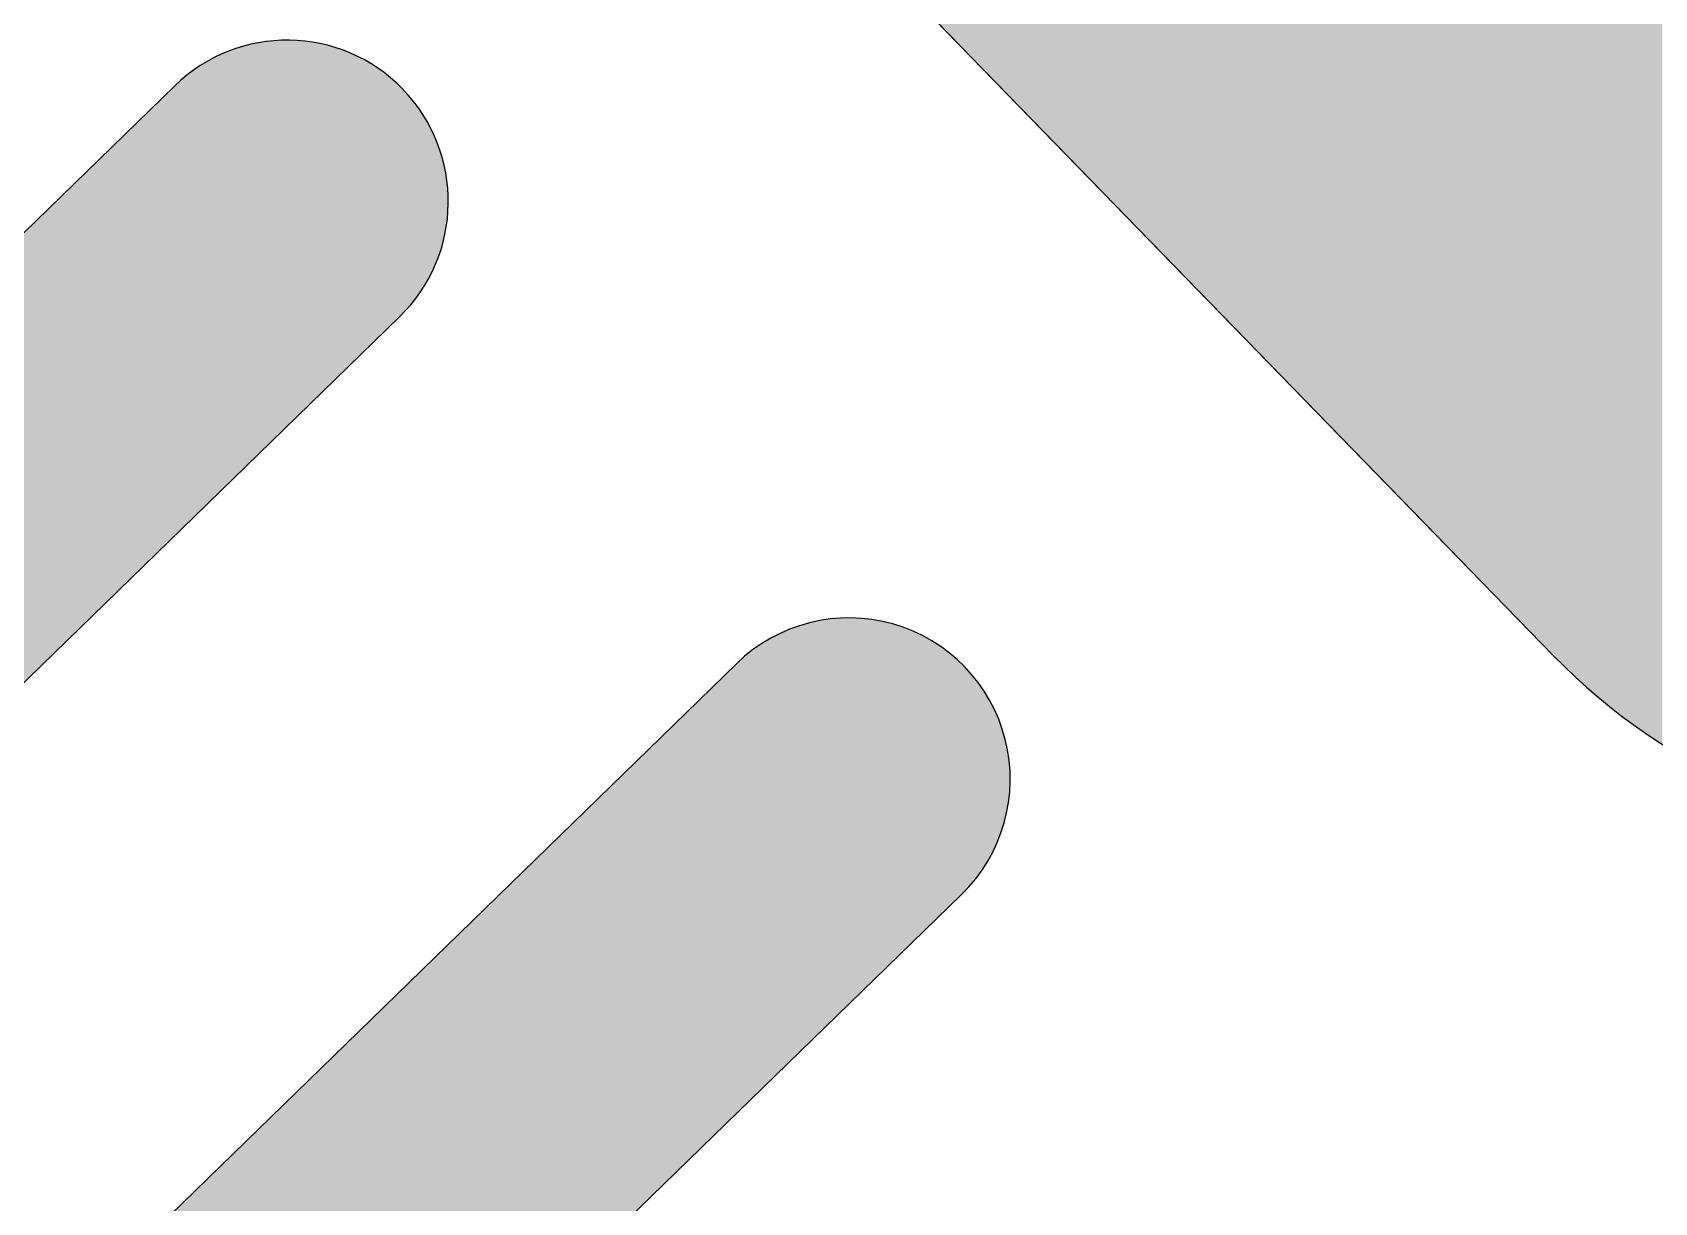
# Model space of a CAD drawing. Extents: x 39521 to 39941, y -9225 to -8631.
# Drawn here: x 39684.1906 to 39684.4926, y -9077.8748 to -9077.6571 of the extents above; entities that cross this region are included whole.
import ezdxf

# ---------------------------------------------------------------- set-up
doc = ezdxf.new("R2010")
doc.units = 0
doc.header["$LTSCALE"] = 7
doc.header["$MEASUREMENT"] = 0
doc.layers.add('D', color=2, linetype='CONTINUOUS')
doc.layers.add('DWG', color=7, linetype='CONTINUOUS')

msp = doc.modelspace()

# ---------------------------------------------------------------- linework, layer by layer
at = {"layer": 'D'}
msp.add_line((39684.30059, -9077.59504), (39684.45874, -9077.7576), dxfattribs=at)
for points in [[(39684.44807, -9077.42139, 0.999975), (39684.28551, -9077.57954), (39684.47382, -9077.7731, 0.414214), (39684.63418, -9077.7753), (39685.04644, -9078.19904, 1), (39685.12772, -9078.11996), (39684.44807, -9077.42139)], [(39684.25898, -9077.71002, 1), (39684.21714, -9077.66702), (39684.06465, -9077.81538, 1), (39684.10649, -9077.85839), (39684.25898, -9077.71002)], [(39684.36358, -9077.81754, 1), (39684.32174, -9077.77453), (39684.16925, -9077.9229, 1), (39684.21109, -9077.9659), (39684.36358, -9077.81754)]]:
    msp.add_lwpolyline(points, format="xyb", dxfattribs=at)
for radius in [0.74, 0.68]:
    msp.add_circle((39684.66468, -9077.85148), radius, dxfattribs=at)
for points in [[(39684.36248, -9077.65866), (39684.35955, -9077.3873), (39684.36248, -9077.38715)], [(39684.35955, -9077.65564), (39684.35955, -9077.3873), (39684.36248, -9077.65866)], [(39684.36541, -9077.66167), (39684.36248, -9077.38715), (39684.36541, -9077.38708)], [(39684.36248, -9077.65866), (39684.36248, -9077.38715), (39684.36541, -9077.66167)], [(39684.36835, -9077.66469), (39684.36541, -9077.38708), (39684.36835, -9077.38708)], [(39684.36541, -9077.66167), (39684.36541, -9077.38708), (39684.36835, -9077.66469)], [(39684.37128, -9077.6677), (39684.36835, -9077.38708), (39684.37128, -9077.38716)], [(39684.36835, -9077.66469), (39684.36835, -9077.38708), (39684.37128, -9077.6677)], [(39684.37421, -9077.67072), (39684.37128, -9077.38716), (39684.37421, -9077.38731)], [(39684.37128, -9077.6677), (39684.37128, -9077.38716), (39684.37421, -9077.67072)], [(39684.37713, -9077.67372), (39684.37421, -9077.38731), (39684.37713, -9077.38754)], [(39684.37421, -9077.67072), (39684.37421, -9077.38731), (39684.37713, -9077.67372)], [(39684.38005, -9077.67672), (39684.37713, -9077.38754), (39684.38005, -9077.38785)], [(39684.37713, -9077.67372), (39684.37713, -9077.38754), (39684.38005, -9077.67672)], [(39684.38295, -9077.6797), (39684.38005, -9077.38785), (39684.38295, -9077.38823)], [(39684.38005, -9077.67672), (39684.38005, -9077.38785), (39684.38295, -9077.6797)], [(39684.38583, -9077.68266), (39684.38295, -9077.38823), (39684.38583, -9077.38868)], [(39684.38295, -9077.6797), (39684.38295, -9077.38823), (39684.38583, -9077.68266)], [(39684.3887, -9077.68561), (39684.38583, -9077.38868), (39684.3887, -9077.38921)], [(39684.38583, -9077.68266), (39684.38583, -9077.38868), (39684.3887, -9077.68561)], [(39684.39155, -9077.68853), (39684.3887, -9077.38921), (39684.39155, -9077.3898)], [(39684.3887, -9077.68561), (39684.3887, -9077.38921), (39684.39155, -9077.68853)], [(39684.39437, -9077.69144), (39684.39155, -9077.3898), (39684.39437, -9077.39047)], [(39684.39155, -9077.68853), (39684.39155, -9077.3898), (39684.39437, -9077.69144)], [(39684.39716, -9077.69431), (39684.39437, -9077.39047), (39684.39716, -9077.39121)], [(39684.39437, -9077.69144), (39684.39437, -9077.39047), (39684.39716, -9077.69431)], [(39684.39993, -9077.69715), (39684.39716, -9077.39121), (39684.39993, -9077.39202)], [(39684.39716, -9077.69431), (39684.39716, -9077.39121), (39684.39993, -9077.69715)], [(39684.40267, -9077.69996), (39684.39993, -9077.39202), (39684.40267, -9077.39289)], [(39684.39993, -9077.69715), (39684.39993, -9077.39202), (39684.40267, -9077.69996)], [(39684.40537, -9077.70274), (39684.40267, -9077.39289), (39684.40537, -9077.39383)], [(39684.40267, -9077.69996), (39684.40267, -9077.39289), (39684.40537, -9077.70274)], [(39684.40804, -9077.70548), (39684.40537, -9077.39383), (39684.40804, -9077.39484)], [(39684.40537, -9077.70274), (39684.40537, -9077.39383), (39684.40804, -9077.70548)], [(39684.41066, -9077.70818), (39684.40804, -9077.39484), (39684.41066, -9077.3959)], [(39684.40804, -9077.70548), (39684.40804, -9077.39484), (39684.41066, -9077.70818)], [(39684.41325, -9077.71084), (39684.41066, -9077.3959), (39684.41325, -9077.39702)], [(39684.41066, -9077.70818), (39684.41066, -9077.3959), (39684.41325, -9077.71084)], [(39684.4158, -9077.71346), (39684.41325, -9077.39702), (39684.4158, -9077.39821)], [(39684.41325, -9077.71084), (39684.41325, -9077.39702), (39684.4158, -9077.71346)], [(39684.4183, -9077.71603), (39684.4158, -9077.39821), (39684.4183, -9077.39944)], [(39684.4158, -9077.71346), (39684.4158, -9077.39821), (39684.4183, -9077.71603)], [(39684.42076, -9077.71856), (39684.4183, -9077.39944), (39684.42076, -9077.40074)], [(39684.4183, -9077.71603), (39684.4183, -9077.39944), (39684.42076, -9077.71856)], [(39684.42317, -9077.72104), (39684.42076, -9077.40074), (39684.42317, -9077.40208)], [(39684.42076, -9077.71856), (39684.42076, -9077.40074), (39684.42317, -9077.72104)], [(39684.42553, -9077.72347), (39684.42317, -9077.40208), (39684.42553, -9077.40347)], [(39684.42317, -9077.72104), (39684.42317, -9077.40208), (39684.42553, -9077.72347)], [(39684.42785, -9077.72585), (39684.42553, -9077.40347), (39684.42785, -9077.40491)], [(39684.42553, -9077.72347), (39684.42553, -9077.40347), (39684.42785, -9077.72585)], [(39684.43011, -9077.72817), (39684.42785, -9077.40491), (39684.43011, -9077.40639)], [(39684.42785, -9077.72585), (39684.42785, -9077.40491), (39684.43011, -9077.72817)], [(39684.43232, -9077.73044), (39684.43011, -9077.40639), (39684.43232, -9077.40792)], [(39684.43011, -9077.72817), (39684.43011, -9077.40639), (39684.43232, -9077.73044)], [(39684.43448, -9077.73266), (39684.43232, -9077.40792), (39684.43448, -9077.40949)], [(39684.43232, -9077.73044), (39684.43232, -9077.40792), (39684.43448, -9077.73266)], [(39684.43658, -9077.73483), (39684.43448, -9077.40949), (39684.43658, -9077.41109)], [(39684.43448, -9077.73266), (39684.43448, -9077.40949), (39684.43658, -9077.73483)], [(39684.43864, -9077.73694), (39684.43658, -9077.41109), (39684.43864, -9077.41273)], [(39684.43658, -9077.73483), (39684.43658, -9077.41109), (39684.43864, -9077.73694)], [(39684.44063, -9077.73899), (39684.43864, -9077.41273), (39684.44063, -9077.41441)], [(39684.43864, -9077.73694), (39684.43864, -9077.41273), (39684.44063, -9077.73899)], [(39684.44257, -9077.74098), (39684.44063, -9077.41441), (39684.44257, -9077.41611)], [(39684.44063, -9077.73899), (39684.44063, -9077.41441), (39684.44257, -9077.74098)], [(39684.44446, -9077.74292), (39684.44257, -9077.41611), (39684.44446, -9077.41784)], [(39684.44257, -9077.74098), (39684.44257, -9077.41611), (39684.44446, -9077.74292)], [(39684.44629, -9077.7448), (39684.44446, -9077.41784), (39684.44629, -9077.41961)], [(39684.44446, -9077.74292), (39684.44446, -9077.41784), (39684.44629, -9077.7448)], [(39684.44807, -9077.74663), (39684.44629, -9077.41961), (39684.44807, -9077.42139)], [(39684.44629, -9077.7448), (39684.44629, -9077.41961), (39684.44807, -9077.74663)], [(39684.47382, -9077.7731), (39684.44807, -9077.42139), (39684.47382, -9077.44786)], [(39684.44807, -9077.74663), (39684.44807, -9077.42139), (39684.47382, -9077.7731)], [(39684.4756, -9077.77489), (39684.47382, -9077.44786), (39684.4756, -9077.44969)], [(39684.47382, -9077.7731), (39684.47382, -9077.44786), (39684.4756, -9077.77489)], [(39684.47743, -9077.77665), (39684.4756, -9077.44969), (39684.47743, -9077.45157)], [(39684.4756, -9077.77489), (39684.4756, -9077.44969), (39684.47743, -9077.77665)], [(39684.47931, -9077.77838), (39684.47743, -9077.45157), (39684.47931, -9077.45351)], [(39684.47743, -9077.77665), (39684.47743, -9077.45157), (39684.47931, -9077.77838)], [(39684.48126, -9077.78008), (39684.47931, -9077.45351), (39684.48126, -9077.4555)], [(39684.47931, -9077.77838), (39684.47931, -9077.45351), (39684.48126, -9077.78008)], [(39684.48325, -9077.78176), (39684.48126, -9077.4555), (39684.48325, -9077.45756)], [(39684.48126, -9077.78008), (39684.48126, -9077.4555), (39684.48325, -9077.78176)], [(39684.4853, -9077.7834), (39684.48325, -9077.45756), (39684.4853, -9077.45966)], [(39684.48325, -9077.78176), (39684.48325, -9077.45756), (39684.4853, -9077.7834)], [(39684.48741, -9077.785), (39684.4853, -9077.45966), (39684.48741, -9077.46183)], [(39684.4853, -9077.7834), (39684.4853, -9077.45966), (39684.48741, -9077.785)], [(39684.48957, -9077.78657), (39684.48741, -9077.46183), (39684.48957, -9077.46405)], [(39684.48741, -9077.785), (39684.48741, -9077.46183), (39684.48957, -9077.78657)], [(39684.49178, -9077.7881), (39684.48957, -9077.46405), (39684.49178, -9077.46632)], [(39684.48957, -9077.78657), (39684.48957, -9077.46405), (39684.49178, -9077.7881)], [(39684.49404, -9077.78958), (39684.49178, -9077.46632), (39684.49404, -9077.46864)], [(39684.49178, -9077.7881), (39684.49178, -9077.46632), (39684.49404, -9077.78958)], [(39684.22936, -9077.73885), (39684.22863, -9077.66004), (39684.22936, -9077.65981)], [(39684.23009, -9077.73814), (39684.22936, -9077.65981), (39684.23009, -9077.6596)], [(39684.22936, -9077.73885), (39684.22936, -9077.65981), (39684.23009, -9077.73814)], [(39684.23082, -9077.73742), (39684.23009, -9077.6596), (39684.23082, -9077.65941)], [(39684.23009, -9077.73814), (39684.23009, -9077.6596), (39684.23082, -9077.73742)], [(39684.23157, -9077.7367), (39684.23082, -9077.65941), (39684.23157, -9077.65923)], [(39684.23082, -9077.73742), (39684.23082, -9077.65941), (39684.23157, -9077.7367)], [(39684.23232, -9077.73597), (39684.23157, -9077.65923), (39684.23232, -9077.65908)], [(39684.23157, -9077.7367), (39684.23157, -9077.65923), (39684.23232, -9077.73597)], [(39684.23308, -9077.73523), (39684.23232, -9077.65908), (39684.23308, -9077.65894)], [(39684.23232, -9077.73597), (39684.23232, -9077.65908), (39684.23308, -9077.73523)], [(39684.23384, -9077.73449), (39684.23308, -9077.65894), (39684.23384, -9077.65882)], [(39684.23308, -9077.73523), (39684.23308, -9077.65894), (39684.23384, -9077.73449)], [(39684.2346, -9077.73374), (39684.23384, -9077.65882), (39684.2346, -9077.65872)], [(39684.23384, -9077.73449), (39684.23384, -9077.65882), (39684.2346, -9077.73374)], [(39684.23537, -9077.73299), (39684.2346, -9077.65872), (39684.23537, -9077.65864)], [(39684.2346, -9077.73374), (39684.2346, -9077.65872), (39684.23537, -9077.73299)], [(39684.23615, -9077.73224), (39684.23537, -9077.65864), (39684.23615, -9077.65858)], [(39684.23537, -9077.73299), (39684.23537, -9077.65864), (39684.23615, -9077.73224)], [(39684.23692, -9077.73149), (39684.23615, -9077.65858), (39684.23692, -9077.65854)], [(39684.23615, -9077.73224), (39684.23615, -9077.65858), (39684.23692, -9077.73149)], [(39684.2377, -9077.73073), (39684.23692, -9077.65854), (39684.2377, -9077.65852)], [(39684.23692, -9077.73149), (39684.23692, -9077.65854), (39684.2377, -9077.73073)], [(39684.23847, -9077.72998), (39684.2377, -9077.65852), (39684.23847, -9077.65852)], [(39684.2377, -9077.73073), (39684.2377, -9077.65852), (39684.23847, -9077.72998)], [(39684.23925, -9077.72922), (39684.23847, -9077.65852), (39684.23925, -9077.65855)], [(39684.23847, -9077.72998), (39684.23847, -9077.65852), (39684.23925, -9077.72922)], [(39684.24003, -9077.72847), (39684.23925, -9077.65855), (39684.24003, -9077.65859)], [(39684.23925, -9077.72922), (39684.23925, -9077.65855), (39684.24003, -9077.72847)], [(39684.2408, -9077.72772), (39684.24003, -9077.65859), (39684.2408, -9077.65865)], [(39684.24003, -9077.72847), (39684.24003, -9077.65859), (39684.2408, -9077.72772)], [(39684.24157, -9077.72697), (39684.2408, -9077.65865), (39684.24157, -9077.65873)], [(39684.2408, -9077.72772), (39684.2408, -9077.65865), (39684.24157, -9077.72697)], [(39684.24234, -9077.72622), (39684.24157, -9077.65873), (39684.24234, -9077.65883)], [(39684.24157, -9077.72697), (39684.24157, -9077.65873), (39684.24234, -9077.72622)], [(39684.2431, -9077.72548), (39684.24234, -9077.65883), (39684.2431, -9077.65895)], [(39684.24234, -9077.72622), (39684.24234, -9077.65883), (39684.2431, -9077.72548)], [(39684.24386, -9077.72474), (39684.2431, -9077.65895), (39684.24386, -9077.65909)], [(39684.2431, -9077.72548), (39684.2431, -9077.65895), (39684.24386, -9077.72474)], [(39684.24461, -9077.72401), (39684.24386, -9077.65909), (39684.24461, -9077.65925)], [(39684.24386, -9077.72474), (39684.24386, -9077.65909), (39684.24461, -9077.72401)], [(39684.24536, -9077.72328), (39684.24461, -9077.65925), (39684.24536, -9077.65942)], [(39684.24461, -9077.72401), (39684.24461, -9077.65925), (39684.24536, -9077.72328)], [(39684.2461, -9077.72256), (39684.24536, -9077.65942), (39684.2461, -9077.65962)], [(39684.24536, -9077.72328), (39684.24536, -9077.65942), (39684.2461, -9077.72256)], [(39684.24683, -9077.72185), (39684.2461, -9077.65962), (39684.24683, -9077.65983)], [(39684.2461, -9077.72256), (39684.2461, -9077.65962), (39684.24683, -9077.72185)], [(39684.22261, -9077.74541), (39684.222, -9077.66318), (39684.22261, -9077.66281)], [(39684.22323, -9077.74481), (39684.22261, -9077.66281), (39684.22323, -9077.66244)], [(39684.22261, -9077.74541), (39684.22261, -9077.66281), (39684.22323, -9077.74481)], [(39684.22387, -9077.74419), (39684.22323, -9077.66244), (39684.22387, -9077.66209)], [(39684.22323, -9077.74481), (39684.22323, -9077.66244), (39684.22387, -9077.74419)], [(39684.22451, -9077.74356), (39684.22387, -9077.66209), (39684.22451, -9077.66176)], [(39684.22387, -9077.74419), (39684.22387, -9077.66209), (39684.22451, -9077.74356)], [(39684.22517, -9077.74292), (39684.22451, -9077.66176), (39684.22517, -9077.66143)], [(39684.22451, -9077.74356), (39684.22451, -9077.66176), (39684.22517, -9077.74292)], [(39684.22584, -9077.74227), (39684.22517, -9077.66143), (39684.22584, -9077.66112)], [(39684.22517, -9077.74292), (39684.22517, -9077.66143), (39684.22584, -9077.74227)], [(39684.22653, -9077.7416), (39684.22584, -9077.66112), (39684.22653, -9077.66083)], [(39684.22584, -9077.74227), (39684.22584, -9077.66112), (39684.22653, -9077.7416)], [(39684.22722, -9077.74093), (39684.22653, -9077.66083), (39684.22722, -9077.66055)], [(39684.22653, -9077.7416), (39684.22653, -9077.66083), (39684.22722, -9077.74093)], [(39684.22792, -9077.74024), (39684.22722, -9077.66055), (39684.22792, -9077.66029)], [(39684.22722, -9077.74093), (39684.22722, -9077.66055), (39684.22792, -9077.74024)], [(39684.22863, -9077.73955), (39684.22792, -9077.66029), (39684.22863, -9077.66004)], [(39684.22792, -9077.74024), (39684.22792, -9077.66029), (39684.22863, -9077.73955)], [(39684.22863, -9077.73955), (39684.22863, -9077.66004), (39684.22936, -9077.73885)], [(39684.24755, -9077.72114), (39684.24683, -9077.65983), (39684.24755, -9077.66006)], [(39684.24683, -9077.72185), (39684.24683, -9077.65983), (39684.24755, -9077.72114)], [(39684.24827, -9077.72045), (39684.24755, -9077.66006), (39684.24827, -9077.66031)], [(39684.24755, -9077.72114), (39684.24755, -9077.66006), (39684.24827, -9077.72045)], [(39684.24898, -9077.71976), (39684.24827, -9077.66031), (39684.24898, -9077.66058)], [(39684.24827, -9077.72045), (39684.24827, -9077.66031), (39684.24898, -9077.71976)], [(39684.24967, -9077.71908), (39684.24898, -9077.66058), (39684.24967, -9077.66086)], [(39684.24898, -9077.71976), (39684.24898, -9077.66058), (39684.24967, -9077.71908)], [(39684.25036, -9077.71842), (39684.24967, -9077.66086), (39684.25036, -9077.66116)], [(39684.24967, -9077.71908), (39684.24967, -9077.66086), (39684.25036, -9077.71842)], [(39684.25103, -9077.71776), (39684.25036, -9077.66116), (39684.25103, -9077.66147)], [(39684.25036, -9077.71842), (39684.25036, -9077.66116), (39684.25103, -9077.71776)], [(39684.25169, -9077.71712), (39684.25103, -9077.66147), (39684.25169, -9077.6618)], [(39684.25103, -9077.71776), (39684.25103, -9077.66147), (39684.25169, -9077.71712)], [(39684.25234, -9077.71649), (39684.25169, -9077.6618), (39684.25234, -9077.66214)], [(39684.25169, -9077.71712), (39684.25169, -9077.6618), (39684.25234, -9077.71649)], [(39684.25298, -9077.71587), (39684.25234, -9077.66214), (39684.25298, -9077.66249)], [(39684.25234, -9077.71649), (39684.25234, -9077.66214), (39684.25298, -9077.71587)], [(39684.2536, -9077.71526), (39684.25298, -9077.66249), (39684.2536, -9077.66286)], [(39684.25298, -9077.71587), (39684.25298, -9077.66249), (39684.2536, -9077.71526)], [(39684.21863, -9077.74928), (39684.21812, -9077.66611), (39684.21863, -9077.66566)], [(39684.21916, -9077.74877), (39684.21863, -9077.66566), (39684.21916, -9077.66523)], [(39684.21863, -9077.74928), (39684.21863, -9077.66566), (39684.21916, -9077.74877)], [(39684.2197, -9077.74824), (39684.21916, -9077.66523), (39684.2197, -9077.6648)], [(39684.21916, -9077.74877), (39684.21916, -9077.66523), (39684.2197, -9077.74824)], [(39684.22025, -9077.7477), (39684.2197, -9077.6648), (39684.22025, -9077.66438)], [(39684.2197, -9077.74824), (39684.2197, -9077.6648), (39684.22025, -9077.7477)], [(39684.22082, -9077.74715), (39684.22025, -9077.66438), (39684.22082, -9077.66397)], [(39684.22025, -9077.7477), (39684.22025, -9077.66438), (39684.22082, -9077.74715)], [(39684.2214, -9077.74658), (39684.22082, -9077.66397), (39684.2214, -9077.66357)], [(39684.22082, -9077.74715), (39684.22082, -9077.66397), (39684.2214, -9077.74658)], [(39684.222, -9077.74601), (39684.2214, -9077.66357), (39684.222, -9077.66318)], [(39684.2214, -9077.74658), (39684.2214, -9077.66357), (39684.222, -9077.74601)], [(39684.222, -9077.74601), (39684.222, -9077.66318), (39684.22261, -9077.74541)], [(39684.25422, -9077.71466), (39684.2536, -9077.66286), (39684.25422, -9077.66324)], [(39684.2536, -9077.71526), (39684.2536, -9077.66286), (39684.25422, -9077.71466)], [(39684.25481, -9077.71408), (39684.25422, -9077.66324), (39684.25481, -9077.66363)], [(39684.25422, -9077.71466), (39684.25422, -9077.66324), (39684.25481, -9077.71408)], [(39684.2554, -9077.71351), (39684.25481, -9077.66363), (39684.2554, -9077.66404)], [(39684.25481, -9077.71408), (39684.25481, -9077.66363), (39684.2554, -9077.71351)], [(39684.25597, -9077.71296), (39684.2554, -9077.66404), (39684.25597, -9077.66445)], [(39684.2554, -9077.71351), (39684.2554, -9077.66404), (39684.25597, -9077.71296)], [(39684.25653, -9077.71241), (39684.25597, -9077.66445), (39684.25653, -9077.66488)], [(39684.25597, -9077.71296), (39684.25597, -9077.66445), (39684.25653, -9077.71241)], [(39684.25707, -9077.71189), (39684.25653, -9077.66488), (39684.25707, -9077.66531)], [(39684.25653, -9077.71241), (39684.25653, -9077.66488), (39684.25707, -9077.71189)], [(39684.2576, -9077.71137), (39684.25707, -9077.66531), (39684.2576, -9077.66575)], [(39684.25707, -9077.71189), (39684.25707, -9077.66531), (39684.2576, -9077.71137)], [(39684.25811, -9077.71087), (39684.2576, -9077.66575), (39684.25811, -9077.66621)], [(39684.2576, -9077.71137), (39684.2576, -9077.66575), (39684.25811, -9077.71087)], [(39684.21714, -9077.75073), (39684.10649, -9077.77468), (39684.21714, -9077.66702)], [(39684.21763, -9077.75026), (39684.21714, -9077.66702), (39684.21763, -9077.66656)], [(39684.21714, -9077.75073), (39684.21714, -9077.66702), (39684.21763, -9077.75026)], [(39684.21812, -9077.74978), (39684.21763, -9077.66656), (39684.21812, -9077.66611)], [(39684.21763, -9077.75026), (39684.21763, -9077.66656), (39684.21812, -9077.74978)], [(39684.21812, -9077.74978), (39684.21812, -9077.66611), (39684.21863, -9077.74928)], [(39684.25861, -9077.71039), (39684.25811, -9077.66621), (39684.25861, -9077.66666)], [(39684.25811, -9077.71087), (39684.25811, -9077.66621), (39684.25861, -9077.71039)], [(39684.25898, -9077.71002), (39684.25861, -9077.66666), (39684.25898, -9077.66702)], [(39684.25861, -9077.71039), (39684.25861, -9077.66666), (39684.25898, -9077.71002)], [(39684.2591, -9077.70991), (39684.25898, -9077.66702), (39684.2591, -9077.66713)], [(39684.25898, -9077.71002), (39684.25898, -9077.66702), (39684.2591, -9077.70991)], [(39684.25946, -9077.70955), (39684.2591, -9077.66713), (39684.25946, -9077.66749)], [(39684.2591, -9077.70991), (39684.2591, -9077.66713), (39684.25946, -9077.70955)], [(39684.25957, -9077.70944), (39684.25946, -9077.66749), (39684.25957, -9077.6676)], [(39684.25946, -9077.70955), (39684.25946, -9077.66749), (39684.25957, -9077.70944)], [(39684.25992, -9077.70907), (39684.25957, -9077.6676), (39684.25992, -9077.66798)], [(39684.25957, -9077.70944), (39684.25957, -9077.6676), (39684.25992, -9077.70907)], [(39684.26002, -9077.70896), (39684.25992, -9077.66798), (39684.26002, -9077.66808)], [(39684.25992, -9077.70907), (39684.25992, -9077.66798), (39684.26002, -9077.70896)], [(39684.26038, -9077.70857), (39684.26002, -9077.66808), (39684.26038, -9077.66847)], [(39684.26002, -9077.70896), (39684.26002, -9077.66808), (39684.26038, -9077.70857)], [(39684.26048, -9077.70846), (39684.26038, -9077.66847), (39684.26048, -9077.66858)], [(39684.26038, -9077.70857), (39684.26038, -9077.66847), (39684.26048, -9077.70846)], [(39684.26083, -9077.70806), (39684.26048, -9077.66858), (39684.26083, -9077.66899)], [(39684.26048, -9077.70846), (39684.26048, -9077.66858), (39684.26083, -9077.70806)], [(39684.26092, -9077.70795), (39684.26083, -9077.66899), (39684.26092, -9077.66909)], [(39684.26083, -9077.70806), (39684.26083, -9077.66899), (39684.26092, -9077.70795)], [(39684.26127, -9077.70753), (39684.26092, -9077.66909), (39684.26127, -9077.66952)], [(39684.26092, -9077.70795), (39684.26092, -9077.66909), (39684.26127, -9077.70753)], [(39684.26136, -9077.70742), (39684.26127, -9077.66952), (39684.26136, -9077.66962)], [(39684.26127, -9077.70753), (39684.26127, -9077.66952), (39684.26136, -9077.70742)], [(39684.26171, -9077.70699), (39684.26136, -9077.66962), (39684.26171, -9077.67006)], [(39684.26136, -9077.70742), (39684.26136, -9077.66962), (39684.26171, -9077.70699)], [(39684.26179, -9077.70688), (39684.26171, -9077.67006), (39684.26179, -9077.67016)], [(39684.26171, -9077.70699), (39684.26171, -9077.67006), (39684.26179, -9077.70688)], [(39684.26213, -9077.70643), (39684.26179, -9077.67016), (39684.26213, -9077.67062)], [(39684.26179, -9077.70688), (39684.26179, -9077.67016), (39684.26213, -9077.70643)], [(39684.26221, -9077.70633), (39684.26213, -9077.67062), (39684.26221, -9077.67071)], [(39684.26213, -9077.70643), (39684.26213, -9077.67062), (39684.26221, -9077.70633)], [(39684.26255, -9077.70586), (39684.26221, -9077.67071), (39684.26255, -9077.67119)], [(39684.26221, -9077.70633), (39684.26221, -9077.67071), (39684.26255, -9077.70586)], [(39684.26261, -9077.70576), (39684.26255, -9077.67119), (39684.26261, -9077.67128)], [(39684.26255, -9077.70586), (39684.26255, -9077.67119), (39684.26261, -9077.70576)], [(39684.26295, -9077.70527), (39684.26261, -9077.67128), (39684.26295, -9077.67177)], [(39684.26261, -9077.70576), (39684.26261, -9077.67128), (39684.26295, -9077.70527)], [(39684.26301, -9077.70518), (39684.26295, -9077.67177), (39684.26301, -9077.67186)], [(39684.26295, -9077.70527), (39684.26295, -9077.67177), (39684.26301, -9077.70518)], [(39684.26334, -9077.70468), (39684.26301, -9077.67186), (39684.26334, -9077.67237)], [(39684.26301, -9077.70518), (39684.26301, -9077.67186), (39684.26334, -9077.70468)], [(39684.2634, -9077.70458), (39684.26334, -9077.67237), (39684.2634, -9077.67246)], [(39684.26334, -9077.70468), (39684.26334, -9077.67237), (39684.2634, -9077.70458)], [(39684.26372, -9077.70406), (39684.2634, -9077.67246), (39684.26372, -9077.67298)], [(39684.2634, -9077.70458), (39684.2634, -9077.67246), (39684.26372, -9077.70406)], [(39684.26378, -9077.70397), (39684.26372, -9077.67298), (39684.26378, -9077.67307)], [(39684.26372, -9077.70406), (39684.26372, -9077.67298), (39684.26378, -9077.70397)], [(39684.26409, -9077.70344), (39684.26378, -9077.67307), (39684.26409, -9077.67361)], [(39684.26378, -9077.70397), (39684.26378, -9077.67307), (39684.26409, -9077.70344)], [(39684.26414, -9077.70335), (39684.26409, -9077.67361), (39684.26414, -9077.67369)], [(39684.26409, -9077.70344), (39684.26409, -9077.67361), (39684.26414, -9077.70335)], [(39684.26445, -9077.7028), (39684.26414, -9077.67369), (39684.26445, -9077.67425)], [(39684.26414, -9077.70335), (39684.26414, -9077.67369), (39684.26445, -9077.7028)], [(39684.26449, -9077.70272), (39684.26445, -9077.67425), (39684.26449, -9077.67433)], [(39684.26445, -9077.7028), (39684.26445, -9077.67425), (39684.26449, -9077.70272)], [(39684.26479, -9077.70215), (39684.26449, -9077.67433), (39684.26479, -9077.6749)], [(39684.26449, -9077.70272), (39684.26449, -9077.67433), (39684.26479, -9077.70215)], [(39684.26483, -9077.70207), (39684.26479, -9077.6749), (39684.26483, -9077.67497)], [(39684.26479, -9077.70215), (39684.26479, -9077.6749), (39684.26483, -9077.70207)], [(39684.26512, -9077.70149), (39684.26483, -9077.67497), (39684.26512, -9077.67556)], [(39684.26483, -9077.70207), (39684.26483, -9077.67497), (39684.26512, -9077.70149)], [(39684.26515, -9077.70141), (39684.26512, -9077.67556), (39684.26515, -9077.67563)], [(39684.26512, -9077.70149), (39684.26512, -9077.67556), (39684.26515, -9077.70141)], [(39684.26543, -9077.70081), (39684.26515, -9077.67563), (39684.26543, -9077.67623)], [(39684.26515, -9077.70141), (39684.26515, -9077.67563), (39684.26543, -9077.70081)], [(39684.26546, -9077.70074), (39684.26543, -9077.67623), (39684.26546, -9077.6763)], [(39684.26543, -9077.70081), (39684.26543, -9077.67623), (39684.26546, -9077.70074)], [(39684.26573, -9077.70013), (39684.26546, -9077.6763), (39684.26573, -9077.67692)], [(39684.26546, -9077.70074), (39684.26546, -9077.6763), (39684.26573, -9077.70013)], [(39684.26576, -9077.70006), (39684.26573, -9077.67692), (39684.26576, -9077.67699)], [(39684.26573, -9077.70013), (39684.26573, -9077.67692), (39684.26576, -9077.70006)], [(39684.26601, -9077.69943), (39684.26576, -9077.67699), (39684.26601, -9077.67761)], [(39684.26576, -9077.70006), (39684.26576, -9077.67699), (39684.26601, -9077.69943)], [(39684.26603, -9077.69936), (39684.26601, -9077.67761), (39684.26603, -9077.67768)], [(39684.26601, -9077.69943), (39684.26601, -9077.67761), (39684.26603, -9077.69936)], [(39684.26627, -9077.69873), (39684.26603, -9077.67768), (39684.26627, -9077.67832)], [(39684.26603, -9077.69936), (39684.26603, -9077.67768), (39684.26627, -9077.69873)], [(39684.2663, -9077.69866), (39684.26627, -9077.67832), (39684.2663, -9077.67838)], [(39684.26627, -9077.69873), (39684.26627, -9077.67832), (39684.2663, -9077.69866)], [(39684.26652, -9077.69801), (39684.2663, -9077.67838), (39684.26652, -9077.67903)], [(39684.2663, -9077.69866), (39684.2663, -9077.67838), (39684.26652, -9077.69801)], [(39684.26654, -9077.69795), (39684.26652, -9077.67903), (39684.26654, -9077.67909)], [(39684.26652, -9077.69801), (39684.26652, -9077.67903), (39684.26654, -9077.69795)], [(39684.26675, -9077.69729), (39684.26654, -9077.67909), (39684.26675, -9077.67976)], [(39684.26654, -9077.69795), (39684.26654, -9077.67909), (39684.26675, -9077.69729)], [(39684.26677, -9077.69723), (39684.26675, -9077.67976), (39684.26677, -9077.67982)], [(39684.26675, -9077.69729), (39684.26675, -9077.67976), (39684.26677, -9077.69723)], [(39684.26697, -9077.69656), (39684.26677, -9077.67982), (39684.26697, -9077.68049)], [(39684.26677, -9077.69723), (39684.26677, -9077.67982), (39684.26697, -9077.69656)], [(39684.26698, -9077.6965), (39684.26697, -9077.68049), (39684.26698, -9077.68054)], [(39684.26697, -9077.69656), (39684.26697, -9077.68049), (39684.26698, -9077.6965)], [(39684.26716, -9077.69582), (39684.26698, -9077.68054), (39684.26716, -9077.68123)], [(39684.26698, -9077.6965), (39684.26698, -9077.68054), (39684.26716, -9077.69582)], [(39684.26718, -9077.69576), (39684.26716, -9077.68123), (39684.26718, -9077.68128)], [(39684.26716, -9077.69582), (39684.26716, -9077.68123), (39684.26718, -9077.69576)], [(39684.26734, -9077.69507), (39684.26718, -9077.68128), (39684.26734, -9077.68198)], [(39684.26718, -9077.69576), (39684.26718, -9077.68128), (39684.26734, -9077.69507)], [(39684.26735, -9077.69501), (39684.26734, -9077.68198), (39684.26735, -9077.68203)], [(39684.26734, -9077.69507), (39684.26734, -9077.68198), (39684.26735, -9077.69501)], [(39684.2675, -9077.69432), (39684.26735, -9077.68203), (39684.2675, -9077.68273)], [(39684.26735, -9077.69501), (39684.26735, -9077.68203), (39684.2675, -9077.69432)], [(39684.26751, -9077.69426), (39684.2675, -9077.68273), (39684.26751, -9077.68278)], [(39684.2675, -9077.69432), (39684.2675, -9077.68273), (39684.26751, -9077.69426)], [(39684.26764, -9077.69356), (39684.26751, -9077.68278), (39684.26764, -9077.68349)], [(39684.26751, -9077.69426), (39684.26751, -9077.68278), (39684.26764, -9077.69356)], [(39684.26765, -9077.6935), (39684.26764, -9077.68349), (39684.26765, -9077.68354)], [(39684.26764, -9077.69356), (39684.26764, -9077.68349), (39684.26765, -9077.6935)], [(39684.26776, -9077.6928), (39684.26765, -9077.68354), (39684.26776, -9077.68425)], [(39684.26765, -9077.6935), (39684.26765, -9077.68354), (39684.26776, -9077.6928)], [(39684.26776, -9077.69274), (39684.26776, -9077.68425), (39684.26776, -9077.6843)], [(39684.26776, -9077.6928), (39684.26776, -9077.68425), (39684.26776, -9077.69274)], [(39684.26786, -9077.69203), (39684.26776, -9077.6843), (39684.26786, -9077.68502)], [(39684.26776, -9077.69274), (39684.26776, -9077.6843), (39684.26786, -9077.69203)], [(39684.26786, -9077.69197), (39684.26786, -9077.68502), (39684.26786, -9077.68506)], [(39684.26786, -9077.69203), (39684.26786, -9077.68502), (39684.26786, -9077.69197)], [(39684.26794, -9077.69126), (39684.26786, -9077.68506), (39684.26794, -9077.68579)], [(39684.26786, -9077.69197), (39684.26786, -9077.68506), (39684.26794, -9077.69126)], [(39684.26794, -9077.6912), (39684.26794, -9077.68579), (39684.26794, -9077.68583)], [(39684.26794, -9077.69126), (39684.26794, -9077.68579), (39684.26794, -9077.6912)], [(39684.268, -9077.69049), (39684.26794, -9077.68583), (39684.268, -9077.68657)], [(39684.26794, -9077.6912), (39684.26794, -9077.68583), (39684.268, -9077.69049)], [(39684.268, -9077.69043), (39684.268, -9077.68657), (39684.268, -9077.68661)], [(39684.268, -9077.69049), (39684.268, -9077.68657), (39684.268, -9077.69043)], [(39684.26804, -9077.68971), (39684.268, -9077.68661), (39684.26804, -9077.68735)], [(39684.268, -9077.69043), (39684.268, -9077.68661), (39684.26804, -9077.68971)], [(39684.26804, -9077.68964), (39684.26804, -9077.68735), (39684.26804, -9077.68738)], [(39684.26804, -9077.68971), (39684.26804, -9077.68735), (39684.26804, -9077.68964)], [(39684.26806, -9077.68893), (39684.26804, -9077.68738), (39684.26806, -9077.68813)], [(39684.26804, -9077.68964), (39684.26804, -9077.68738), (39684.26806, -9077.68893)], [(39684.26806, -9077.68893), (39684.26806, -9077.68813), (39684.26806, -9077.68816)], [(39684.10649, -9077.85839), (39684.10649, -9077.77468), (39684.21714, -9077.75073)], [(39684.33113, -9077.84911), (39684.33044, -9077.76864), (39684.33113, -9077.76834)], [(39684.33182, -9077.84844), (39684.33113, -9077.76834), (39684.33182, -9077.76806)], [(39684.33113, -9077.84911), (39684.33113, -9077.76834), (39684.33182, -9077.84844)], [(39684.33252, -9077.84776), (39684.33182, -9077.76806), (39684.33252, -9077.7678)], [(39684.33182, -9077.84844), (39684.33182, -9077.76806), (39684.33252, -9077.84776)], [(39684.33323, -9077.84706), (39684.33252, -9077.7678), (39684.33323, -9077.76755)], [(39684.33252, -9077.84776), (39684.33252, -9077.7678), (39684.33323, -9077.84706)], [(39684.33396, -9077.84636), (39684.33323, -9077.76755), (39684.33396, -9077.76733)], [(39684.33323, -9077.84706), (39684.33323, -9077.76755), (39684.33396, -9077.84636)], [(39684.33469, -9077.84565), (39684.33396, -9077.76733), (39684.33469, -9077.76711)], [(39684.33396, -9077.84636), (39684.33396, -9077.76733), (39684.33469, -9077.84565)], [(39684.33542, -9077.84493), (39684.33469, -9077.76711), (39684.33542, -9077.76692)], [(39684.33469, -9077.84565), (39684.33469, -9077.76711), (39684.33542, -9077.84493)], [(39684.33617, -9077.84421), (39684.33542, -9077.76692), (39684.33617, -9077.76675)], [(39684.33542, -9077.84493), (39684.33542, -9077.76692), (39684.33617, -9077.84421)], [(39684.33692, -9077.84348), (39684.33617, -9077.76675), (39684.33692, -9077.76659)], [(39684.33617, -9077.84421), (39684.33617, -9077.76675), (39684.33692, -9077.84348)], [(39684.33768, -9077.84274), (39684.33692, -9077.76659), (39684.33768, -9077.76645)], [(39684.33692, -9077.84348), (39684.33692, -9077.76659), (39684.33768, -9077.84274)], [(39684.33844, -9077.842), (39684.33768, -9077.76645), (39684.33844, -9077.76633)], [(39684.33768, -9077.84274), (39684.33768, -9077.76645), (39684.33844, -9077.842)], [(39684.3392, -9077.84125), (39684.33844, -9077.76633), (39684.3392, -9077.76623)], [(39684.33844, -9077.842), (39684.33844, -9077.76633), (39684.3392, -9077.84125)], [(39684.33997, -9077.84051), (39684.3392, -9077.76623), (39684.33997, -9077.76615)], [(39684.3392, -9077.84125), (39684.3392, -9077.76623), (39684.33997, -9077.84051)], [(39684.34075, -9077.83975), (39684.33997, -9077.76615), (39684.34075, -9077.7661)], [(39684.33997, -9077.84051), (39684.33997, -9077.76615), (39684.34075, -9077.83975)], [(39684.34152, -9077.839), (39684.34075, -9077.7661), (39684.34152, -9077.76606)], [(39684.34075, -9077.83975), (39684.34075, -9077.7661), (39684.34152, -9077.839)], [(39684.3423, -9077.83824), (39684.34152, -9077.76606), (39684.3423, -9077.76604)], [(39684.34152, -9077.839), (39684.34152, -9077.76606), (39684.3423, -9077.83824)], [(39684.34307, -9077.83749), (39684.3423, -9077.76604), (39684.34307, -9077.76604)], [(39684.3423, -9077.83824), (39684.3423, -9077.76604), (39684.34307, -9077.83749)], [(39684.34385, -9077.83673), (39684.34307, -9077.76604), (39684.34385, -9077.76606)], [(39684.34307, -9077.83749), (39684.34307, -9077.76604), (39684.34385, -9077.83673)], [(39684.34463, -9077.83598), (39684.34385, -9077.76606), (39684.34463, -9077.7661)], [(39684.34385, -9077.83673), (39684.34385, -9077.76606), (39684.34463, -9077.83598)], [(39684.3454, -9077.83523), (39684.34463, -9077.7661), (39684.3454, -9077.76616)], [(39684.34463, -9077.83598), (39684.34463, -9077.7661), (39684.3454, -9077.83523)], [(39684.34617, -9077.83448), (39684.3454, -9077.76616), (39684.34617, -9077.76624)], [(39684.3454, -9077.83523), (39684.3454, -9077.76616), (39684.34617, -9077.83448)], [(39684.34694, -9077.83373), (39684.34617, -9077.76624), (39684.34694, -9077.76634)], [(39684.34617, -9077.83448), (39684.34617, -9077.76624), (39684.34694, -9077.83373)], [(39684.3477, -9077.83299), (39684.34694, -9077.76634), (39684.3477, -9077.76646)], [(39684.34694, -9077.83373), (39684.34694, -9077.76634), (39684.3477, -9077.83299)], [(39684.34846, -9077.83225), (39684.3477, -9077.76646), (39684.34846, -9077.7666)], [(39684.3477, -9077.83299), (39684.3477, -9077.76646), (39684.34846, -9077.83225)], [(39684.34921, -9077.83152), (39684.34846, -9077.7666), (39684.34921, -9077.76676)], [(39684.34846, -9077.83225), (39684.34846, -9077.7666), (39684.34921, -9077.83152)], [(39684.34996, -9077.83079), (39684.34921, -9077.76676), (39684.34996, -9077.76694)], [(39684.34921, -9077.83152), (39684.34921, -9077.76676), (39684.34996, -9077.83079)], [(39684.3507, -9077.83007), (39684.34996, -9077.76694), (39684.3507, -9077.76713)], [(39684.34996, -9077.83079), (39684.34996, -9077.76694), (39684.3507, -9077.83007)], [(39684.35143, -9077.82936), (39684.3507, -9077.76713), (39684.35143, -9077.76734)], [(39684.3507, -9077.83007), (39684.3507, -9077.76713), (39684.35143, -9077.82936)], [(39684.35215, -9077.82866), (39684.35143, -9077.76734), (39684.35215, -9077.76758)], [(39684.35143, -9077.82936), (39684.35143, -9077.76734), (39684.35215, -9077.82866)], [(39684.35287, -9077.82796), (39684.35215, -9077.76758), (39684.35287, -9077.76782)], [(39684.35215, -9077.82866), (39684.35215, -9077.76758), (39684.35287, -9077.82796)], [(39684.35358, -9077.82727), (39684.35287, -9077.76782), (39684.35358, -9077.76809)], [(39684.35287, -9077.82796), (39684.35287, -9077.76782), (39684.35358, -9077.82727)], [(39684.35427, -9077.8266), (39684.35358, -9077.76809), (39684.35427, -9077.76837)], [(39684.35358, -9077.82727), (39684.35358, -9077.76809), (39684.35427, -9077.8266)], [(39684.35496, -9077.82593), (39684.35427, -9077.76837), (39684.35496, -9077.76867)], [(39684.35427, -9077.8266), (39684.35427, -9077.76837), (39684.35496, -9077.82593)], [(39684.32542, -9077.85466), (39684.32485, -9077.77189), (39684.32542, -9077.77148)], [(39684.326, -9077.8541), (39684.32542, -9077.77148), (39684.326, -9077.77108)], [(39684.32542, -9077.85466), (39684.32542, -9077.77148), (39684.326, -9077.8541)], [(39684.3266, -9077.85352), (39684.326, -9077.77108), (39684.3266, -9077.7707)], [(39684.326, -9077.8541), (39684.326, -9077.77108), (39684.3266, -9077.85352)], [(39684.32721, -9077.85292), (39684.3266, -9077.7707), (39684.32721, -9077.77032)], [(39684.3266, -9077.85352), (39684.3266, -9077.7707), (39684.32721, -9077.85292)], [(39684.32783, -9077.85232), (39684.32721, -9077.77032), (39684.32783, -9077.76996)], [(39684.32721, -9077.85292), (39684.32721, -9077.77032), (39684.32783, -9077.85232)], [(39684.32847, -9077.8517), (39684.32783, -9077.76996), (39684.32847, -9077.76961)], [(39684.32783, -9077.85232), (39684.32783, -9077.76996), (39684.32847, -9077.8517)], [(39684.32911, -9077.85107), (39684.32847, -9077.76961), (39684.32911, -9077.76927)], [(39684.32847, -9077.8517), (39684.32847, -9077.76961), (39684.32911, -9077.85107)], [(39684.32977, -9077.85043), (39684.32911, -9077.76927), (39684.32977, -9077.76894)], [(39684.32911, -9077.85107), (39684.32911, -9077.76927), (39684.32977, -9077.85043)], [(39684.33044, -9077.84978), (39684.32977, -9077.76894), (39684.33044, -9077.76864)], [(39684.32977, -9077.85043), (39684.32977, -9077.76894), (39684.33044, -9077.84978)], [(39684.33044, -9077.84978), (39684.33044, -9077.76864), (39684.33113, -9077.84911)], [(39684.35563, -9077.82528), (39684.35496, -9077.76867), (39684.35563, -9077.76898)], [(39684.35496, -9077.82593), (39684.35496, -9077.76867), (39684.35563, -9077.82528)], [(39684.35629, -9077.82463), (39684.35563, -9077.76898), (39684.35629, -9077.76931)], [(39684.35563, -9077.82528), (39684.35563, -9077.76898), (39684.35629, -9077.82463)], [(39684.35694, -9077.824), (39684.35629, -9077.76931), (39684.35694, -9077.76965)], [(39684.35629, -9077.82463), (39684.35629, -9077.76931), (39684.35694, -9077.824)], [(39684.35758, -9077.82338), (39684.35694, -9077.76965), (39684.35758, -9077.77001)], [(39684.35694, -9077.824), (39684.35694, -9077.76965), (39684.35758, -9077.82338)], [(39684.3582, -9077.82277), (39684.35758, -9077.77001), (39684.3582, -9077.77037)], [(39684.35758, -9077.82338), (39684.35758, -9077.77001), (39684.3582, -9077.82277)], [(39684.35882, -9077.82217), (39684.3582, -9077.77037), (39684.35882, -9077.77075)], [(39684.3582, -9077.82277), (39684.3582, -9077.77037), (39684.35882, -9077.82217)], [(39684.35941, -9077.82159), (39684.35882, -9077.77075), (39684.35941, -9077.77115)], [(39684.35882, -9077.82217), (39684.35882, -9077.77075), (39684.35941, -9077.82159)], [(39684.36, -9077.82102), (39684.35941, -9077.77115), (39684.36, -9077.77155)], [(39684.35941, -9077.82159), (39684.35941, -9077.77115), (39684.36, -9077.82102)], [(39684.32174, -9077.85824), (39684.21109, -9077.88219), (39684.32174, -9077.77453)], [(39684.32223, -9077.85777), (39684.32174, -9077.77453), (39684.32223, -9077.77407)], [(39684.32174, -9077.85824), (39684.32174, -9077.77453), (39684.32223, -9077.85777)], [(39684.32272, -9077.85729), (39684.32223, -9077.77407), (39684.32272, -9077.77362)], [(39684.32223, -9077.85777), (39684.32223, -9077.77407), (39684.32272, -9077.85729)], [(39684.32323, -9077.85679), (39684.32272, -9077.77362), (39684.32323, -9077.77318)], [(39684.32272, -9077.85729), (39684.32272, -9077.77362), (39684.32323, -9077.85679)], [(39684.32376, -9077.85628), (39684.32323, -9077.77318), (39684.32376, -9077.77274)], [(39684.32323, -9077.85679), (39684.32323, -9077.77318), (39684.32376, -9077.85628)], [(39684.3243, -9077.85576), (39684.32376, -9077.77274), (39684.3243, -9077.77231)], [(39684.32376, -9077.85628), (39684.32376, -9077.77274), (39684.3243, -9077.85576)], [(39684.32485, -9077.85522), (39684.3243, -9077.77231), (39684.32485, -9077.77189)], [(39684.3243, -9077.85576), (39684.3243, -9077.77231), (39684.32485, -9077.85522)], [(39684.32485, -9077.85522), (39684.32485, -9077.77189), (39684.32542, -9077.85466)], [(39684.36057, -9077.82047), (39684.36, -9077.77155), (39684.36057, -9077.77197)], [(39684.36, -9077.82102), (39684.36, -9077.77155), (39684.36057, -9077.82047)], [(39684.36113, -9077.81993), (39684.36057, -9077.77197), (39684.36113, -9077.77239)], [(39684.36057, -9077.82047), (39684.36057, -9077.77197), (39684.36113, -9077.81993)], [(39684.36167, -9077.8194), (39684.36113, -9077.77239), (39684.36167, -9077.77282)], [(39684.36113, -9077.81993), (39684.36113, -9077.77239), (39684.36167, -9077.8194)], [(39684.3622, -9077.81888), (39684.36167, -9077.77282), (39684.3622, -9077.77327)], [(39684.36167, -9077.8194), (39684.36167, -9077.77282), (39684.3622, -9077.81888)], [(39684.36271, -9077.81838), (39684.3622, -9077.77327), (39684.36271, -9077.77372)], [(39684.3622, -9077.81888), (39684.3622, -9077.77327), (39684.36271, -9077.81838)], [(39684.36321, -9077.8179), (39684.36271, -9077.77372), (39684.36321, -9077.77418)], [(39684.36271, -9077.81838), (39684.36271, -9077.77372), (39684.36321, -9077.8179)], [(39684.36358, -9077.81754), (39684.36321, -9077.77418), (39684.36358, -9077.77453)], [(39684.36321, -9077.8179), (39684.36321, -9077.77418), (39684.36358, -9077.81754)], [(39684.3637, -9077.81742), (39684.36358, -9077.77453), (39684.3637, -9077.77464)], [(39684.36358, -9077.81754), (39684.36358, -9077.77453), (39684.3637, -9077.81742)], [(39684.36406, -9077.81707), (39684.3637, -9077.77464), (39684.36406, -9077.775)], [(39684.3637, -9077.81742), (39684.3637, -9077.77464), (39684.36406, -9077.81707)], [(39684.36417, -9077.81695), (39684.36406, -9077.775), (39684.36417, -9077.77511)], [(39684.36406, -9077.81707), (39684.36406, -9077.775), (39684.36417, -9077.81695)], [(39684.36452, -9077.81658), (39684.36417, -9077.77511), (39684.36452, -9077.77549)], [(39684.36417, -9077.81695), (39684.36417, -9077.77511), (39684.36452, -9077.81658)], [(39684.36462, -9077.81647), (39684.36452, -9077.77549), (39684.36462, -9077.7756)], [(39684.36452, -9077.81658), (39684.36452, -9077.77549), (39684.36462, -9077.81647)], [(39684.36498, -9077.81608), (39684.36462, -9077.7756), (39684.36498, -9077.77599)], [(39684.36462, -9077.81647), (39684.36462, -9077.7756), (39684.36498, -9077.81608)], [(39684.36508, -9077.81597), (39684.36498, -9077.77599), (39684.36508, -9077.77609)], [(39684.36498, -9077.81608), (39684.36498, -9077.77599), (39684.36508, -9077.81597)], [(39684.36543, -9077.81557), (39684.36508, -9077.77609), (39684.36543, -9077.7765)], [(39684.36508, -9077.81597), (39684.36508, -9077.77609), (39684.36543, -9077.81557)], [(39684.36552, -9077.81546), (39684.36543, -9077.7765), (39684.36552, -9077.77661)], [(39684.36543, -9077.81557), (39684.36543, -9077.7765), (39684.36552, -9077.81546)], [(39684.36587, -9077.81504), (39684.36552, -9077.77661), (39684.36587, -9077.77703)], [(39684.36552, -9077.81546), (39684.36552, -9077.77661), (39684.36587, -9077.81504)], [(39684.36596, -9077.81494), (39684.36587, -9077.77703), (39684.36596, -9077.77713)], [(39684.36587, -9077.81504), (39684.36587, -9077.77703), (39684.36596, -9077.81494)], [(39684.36631, -9077.8145), (39684.36596, -9077.77713), (39684.36631, -9077.77757)], [(39684.36596, -9077.81494), (39684.36596, -9077.77713), (39684.36631, -9077.8145)], [(39684.36639, -9077.8144), (39684.36631, -9077.77757), (39684.36639, -9077.77767)], [(39684.36631, -9077.8145), (39684.36631, -9077.77757), (39684.36639, -9077.8144)], [(39684.36673, -9077.81394), (39684.36639, -9077.77767), (39684.36673, -9077.77813)], [(39684.36639, -9077.8144), (39684.36639, -9077.77767), (39684.36673, -9077.81394)], [(39684.36681, -9077.81384), (39684.36673, -9077.77813), (39684.36681, -9077.77823)], [(39684.36673, -9077.81394), (39684.36673, -9077.77813), (39684.36681, -9077.81384)], [(39684.36715, -9077.81337), (39684.36681, -9077.77823), (39684.36715, -9077.7787)], [(39684.36681, -9077.81384), (39684.36681, -9077.77823), (39684.36715, -9077.81337)], [(39684.36721, -9077.81327), (39684.36715, -9077.7787), (39684.36721, -9077.77879)], [(39684.36715, -9077.81337), (39684.36715, -9077.7787), (39684.36721, -9077.81327)], [(39684.36755, -9077.81279), (39684.36721, -9077.77879), (39684.36755, -9077.77928)], [(39684.36721, -9077.81327), (39684.36721, -9077.77879), (39684.36755, -9077.81279)], [(39684.36761, -9077.81269), (39684.36755, -9077.77928), (39684.36761, -9077.77938)], [(39684.36755, -9077.81279), (39684.36755, -9077.77928), (39684.36761, -9077.81269)], [(39684.36794, -9077.81219), (39684.36761, -9077.77938), (39684.36794, -9077.77988)], [(39684.36761, -9077.81269), (39684.36761, -9077.77938), (39684.36794, -9077.81219)], [(39684.368, -9077.81209), (39684.36794, -9077.77988), (39684.368, -9077.77997)], [(39684.36794, -9077.81219), (39684.36794, -9077.77988), (39684.368, -9077.81209)], [(39684.36832, -9077.81158), (39684.368, -9077.77997), (39684.36832, -9077.7805)], [(39684.368, -9077.81209), (39684.368, -9077.77997), (39684.36832, -9077.81158)], [(39684.36838, -9077.81149), (39684.36832, -9077.7805), (39684.36838, -9077.78058)], [(39684.36832, -9077.81158), (39684.36832, -9077.7805), (39684.36838, -9077.81149)], [(39684.36869, -9077.81095), (39684.36838, -9077.78058), (39684.36869, -9077.78112)], [(39684.36838, -9077.81149), (39684.36838, -9077.78058), (39684.36869, -9077.81095)], [(39684.36874, -9077.81086), (39684.36869, -9077.78112), (39684.36874, -9077.7812)], [(39684.36869, -9077.81095), (39684.36869, -9077.78112), (39684.36874, -9077.81086)], [(39684.36905, -9077.81031), (39684.36874, -9077.7812), (39684.36905, -9077.78176)], [(39684.36874, -9077.81086), (39684.36874, -9077.7812), (39684.36905, -9077.81031)], [(39684.36909, -9077.81023), (39684.36905, -9077.78176), (39684.36909, -9077.78184)], [(39684.36905, -9077.81031), (39684.36905, -9077.78176), (39684.36909, -9077.81023)], [(39684.36939, -9077.80966), (39684.36909, -9077.78184), (39684.36939, -9077.78241)], [(39684.36909, -9077.81023), (39684.36909, -9077.78184), (39684.36939, -9077.80966)], [(39684.36943, -9077.80958), (39684.36939, -9077.78241), (39684.36943, -9077.78249)], [(39684.36939, -9077.80966), (39684.36939, -9077.78241), (39684.36943, -9077.80958)], [(39684.36972, -9077.809), (39684.36943, -9077.78249), (39684.36972, -9077.78307)], [(39684.36943, -9077.80958), (39684.36943, -9077.78249), (39684.36972, -9077.809)], [(39684.36975, -9077.80892), (39684.36972, -9077.78307), (39684.36975, -9077.78314)], [(39684.36972, -9077.809), (39684.36972, -9077.78307), (39684.36975, -9077.80892)], [(39684.37003, -9077.80833), (39684.36975, -9077.78314), (39684.37003, -9077.78374)], [(39684.36975, -9077.80892), (39684.36975, -9077.78314), (39684.37003, -9077.80833)], [(39684.37006, -9077.80825), (39684.37003, -9077.78374), (39684.37006, -9077.78382)], [(39684.37003, -9077.80833), (39684.37003, -9077.78374), (39684.37006, -9077.80825)], [(39684.37033, -9077.80764), (39684.37006, -9077.78382), (39684.37033, -9077.78443)], [(39684.37006, -9077.80825), (39684.37006, -9077.78382), (39684.37033, -9077.80764)], [(39684.37036, -9077.80757), (39684.37033, -9077.78443), (39684.37036, -9077.7845)], [(39684.37033, -9077.80764), (39684.37033, -9077.78443), (39684.37036, -9077.80757)], [(39684.37061, -9077.80695), (39684.37036, -9077.7845), (39684.37061, -9077.78512)], [(39684.37036, -9077.80757), (39684.37036, -9077.7845), (39684.37061, -9077.80695)], [(39684.37063, -9077.80688), (39684.37061, -9077.78512), (39684.37063, -9077.78519)], [(39684.37061, -9077.80695), (39684.37061, -9077.78512), (39684.37063, -9077.80688)], [(39684.37087, -9077.80624), (39684.37063, -9077.78519), (39684.37087, -9077.78583)], [(39684.37063, -9077.80688), (39684.37063, -9077.78519), (39684.37087, -9077.80624)], [(39684.3709, -9077.80617), (39684.37087, -9077.78583), (39684.3709, -9077.78589)], [(39684.37087, -9077.80624), (39684.37087, -9077.78583), (39684.3709, -9077.80617)], [(39684.37112, -9077.80553), (39684.3709, -9077.78589), (39684.37112, -9077.78654)], [(39684.3709, -9077.80617), (39684.3709, -9077.78589), (39684.37112, -9077.80553)], [(39684.37114, -9077.80546), (39684.37112, -9077.78654), (39684.37114, -9077.78661)], [(39684.37112, -9077.80553), (39684.37112, -9077.78654), (39684.37114, -9077.80546)], [(39684.37135, -9077.8048), (39684.37114, -9077.78661), (39684.37135, -9077.78727)], [(39684.37114, -9077.80546), (39684.37114, -9077.78661), (39684.37135, -9077.8048)], [(39684.37137, -9077.80474), (39684.37135, -9077.78727), (39684.37137, -9077.78733)], [(39684.37135, -9077.8048), (39684.37135, -9077.78727), (39684.37137, -9077.80474)], [(39684.37157, -9077.80407), (39684.37137, -9077.78733), (39684.37157, -9077.788)], [(39684.37137, -9077.80474), (39684.37137, -9077.78733), (39684.37157, -9077.80407)], [(39684.37158, -9077.80401), (39684.37157, -9077.788), (39684.37158, -9077.78806)], [(39684.37157, -9077.80407), (39684.37157, -9077.788), (39684.37158, -9077.80401)], [(39684.37176, -9077.80333), (39684.37158, -9077.78806), (39684.37176, -9077.78874)], [(39684.37158, -9077.80401), (39684.37158, -9077.78806), (39684.37176, -9077.80333)], [(39684.37178, -9077.80327), (39684.37176, -9077.78874), (39684.37178, -9077.78879)], [(39684.37176, -9077.80333), (39684.37176, -9077.78874), (39684.37178, -9077.80327)], [(39684.37194, -9077.80258), (39684.37178, -9077.78879), (39684.37194, -9077.78949)], [(39684.37178, -9077.80327), (39684.37178, -9077.78879), (39684.37194, -9077.80258)], [(39684.37195, -9077.80253), (39684.37194, -9077.78949), (39684.37195, -9077.78954)], [(39684.37194, -9077.80258), (39684.37194, -9077.78949), (39684.37195, -9077.80253)], [(39684.3721, -9077.80183), (39684.37195, -9077.78954), (39684.3721, -9077.79024)], [(39684.37195, -9077.80253), (39684.37195, -9077.78954), (39684.3721, -9077.80183)], [(39684.37211, -9077.80177), (39684.3721, -9077.79024), (39684.37211, -9077.79029)], [(39684.3721, -9077.80183), (39684.3721, -9077.79024), (39684.37211, -9077.80177)], [(39684.37224, -9077.80107), (39684.37211, -9077.79029), (39684.37224, -9077.791)], [(39684.37211, -9077.80177), (39684.37211, -9077.79029), (39684.37224, -9077.80107)], [(39684.37225, -9077.80102), (39684.37224, -9077.791), (39684.37225, -9077.79105)], [(39684.37224, -9077.80107), (39684.37224, -9077.791), (39684.37225, -9077.80102)], [(39684.37236, -9077.80031), (39684.37225, -9077.79105), (39684.37236, -9077.79176)], [(39684.37225, -9077.80102), (39684.37225, -9077.79105), (39684.37236, -9077.80031)], [(39684.37236, -9077.80025), (39684.37236, -9077.79176), (39684.37236, -9077.79181)], [(39684.37236, -9077.80031), (39684.37236, -9077.79176), (39684.37236, -9077.80025)], [(39684.37246, -9077.79954), (39684.37236, -9077.79181), (39684.37246, -9077.79253)], [(39684.37236, -9077.80025), (39684.37236, -9077.79181), (39684.37246, -9077.79954)], [(39684.37246, -9077.79949), (39684.37246, -9077.79253), (39684.37246, -9077.79258)], [(39684.37246, -9077.79954), (39684.37246, -9077.79253), (39684.37246, -9077.79949)], [(39684.37254, -9077.79877), (39684.37246, -9077.79258), (39684.37254, -9077.7933)], [(39684.37246, -9077.79949), (39684.37246, -9077.79258), (39684.37254, -9077.79877)], [(39684.37254, -9077.79872), (39684.37254, -9077.7933), (39684.37254, -9077.79335)], [(39684.37254, -9077.79877), (39684.37254, -9077.7933), (39684.37254, -9077.79872)], [(39684.3726, -9077.798), (39684.37254, -9077.79335), (39684.3726, -9077.79408)], [(39684.37254, -9077.79872), (39684.37254, -9077.79335), (39684.3726, -9077.798)], [(39684.3726, -9077.79794), (39684.3726, -9077.79408), (39684.3726, -9077.79412)], [(39684.3726, -9077.798), (39684.3726, -9077.79408), (39684.3726, -9077.79794)], [(39684.37264, -9077.79722), (39684.3726, -9077.79412), (39684.37264, -9077.79486)], [(39684.3726, -9077.79794), (39684.3726, -9077.79412), (39684.37264, -9077.79722)], [(39684.37264, -9077.79715), (39684.37264, -9077.79486), (39684.37264, -9077.79489)], [(39684.37264, -9077.79722), (39684.37264, -9077.79486), (39684.37264, -9077.79715)], [(39684.37266, -9077.79645), (39684.37264, -9077.79489), (39684.37266, -9077.79565)], [(39684.37264, -9077.79715), (39684.37264, -9077.79489), (39684.37266, -9077.79645)], [(39684.37266, -9077.79645), (39684.37266, -9077.79565), (39684.37266, -9077.79567)], [(39684.21109, -9077.9659), (39684.21109, -9077.88219), (39684.32174, -9077.85824)]]:
    msp.add_solid(points, dxfattribs=at)
at = {"layer": 'DWG'}
for radius in [6.5, 6.3]:
    msp.add_circle((39688.80112, -9081.32261), radius, dxfattribs=at)
msp.add_arc((39688.80112, -9081.32261), 4.5, 185.99754, 174.24014, dxfattribs=at)

doc.saveas('drawing.dxf')
